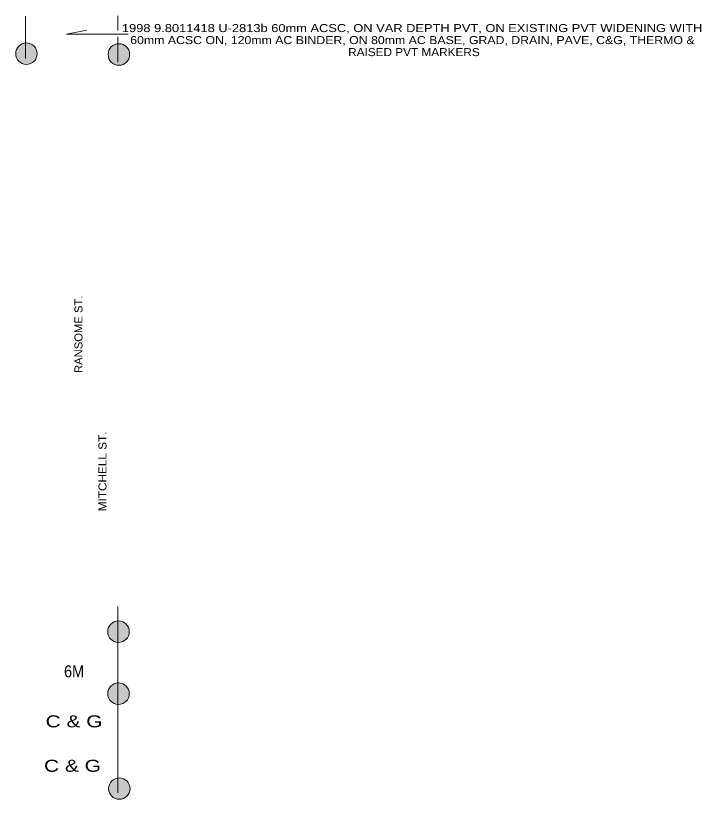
# Model space of a CAD drawing. Extents: x 3.2 to 4.91, y -3.26 to -1.31.
import ezdxf
from ezdxf.enums import TextEntityAlignment as Align

# ---------------------------------------------------------------- set-up
doc = ezdxf.new("R2010")
doc.units = 0
doc.header["$LTSCALE"] = 0.008
doc.layers.add('1', color=7, linetype='Continuous', lineweight=13)

msp = doc.modelspace()

# ---------------------------------------------------------------- hatches: boundary and pattern name
at = {"layer": '1'}
for points in [[(3.25185, -1.402, 1), (3.19815, -1.402, 1)], [(3.48285, -1.404, 1), (3.42915, -1.404, 1)], [(3.48185, -2.846, 1), (3.42815, -2.846, 1)], [(3.48185, -3.001, 1), (3.42815, -3.001, 1)], [(3.48385, -3.238, 1), (3.43015, -3.238, 1)]]:
    msp.add_hatch(color=256, dxfattribs=at).paths.add_polyline_path(points)

# ---------------------------------------------------------------- linework, layer by layer
for p, q in [((3.223, -1.414), (3.223, -1.308)), ((3.453, -1.344), (3.453, -1.307)), ((3.453, -1.423), (3.453, -1.36)), ((3.453, -3.249), (3.453, -2.783))]:
    msp.add_line(p, q, dxfattribs=at)
msp.add_lwpolyline([(3.479, -1.353), (3.325, -1.353), (3.376, -1.343)], dxfattribs=at)
for centre in [(3.225, -1.402), (3.456, -1.404), (3.455, -2.846), (3.455, -3.001), (3.457, -3.238)]:
    msp.add_circle(centre, 0.02685, dxfattribs=at)

# ---------------------------------------------------------------- texts
for s, height, width, p in [('1998 9.8011418 U-2813b 60mm ACSC, ON VAR DEPTH PVT, ON EXISTING PVT WIDENING WITH ', 0.02, 1.2, (4.193, -1.348)), ('60mm ACSC ON, 120mm AC BINDER, ON 80mm AC BASE, GRAD, DRAIN, PAVE, C&G, THERMO & ', 0.02, 1.15, (4.1935, -1.378)), ('RAISED PVT MARKERS', 0.02, 1.1, (4.193, -1.408)), ('6M', 0.03, 0.9, (3.344, -2.96)), ('C & G', 0.03, 1.3, (3.344, -3.085)), ('C & G', 0.03, 1.3, (3.34, -3.196))]:
    msp.add_text(s, height=height, dxfattribs=dict(at, width=width)).set_placement(p, align=Align.CENTER)
for s, width, p in [('RANSOME ST.', 1.05, (3.365, -2.103)), ('MITCHELL ST.', 1.1, (3.425, -2.4455))]:
    msp.add_text(s, height=0.02, rotation=90, dxfattribs=dict(at, width=width)).set_placement(p, align=Align.CENTER)

doc.saveas('drawing.dxf')
